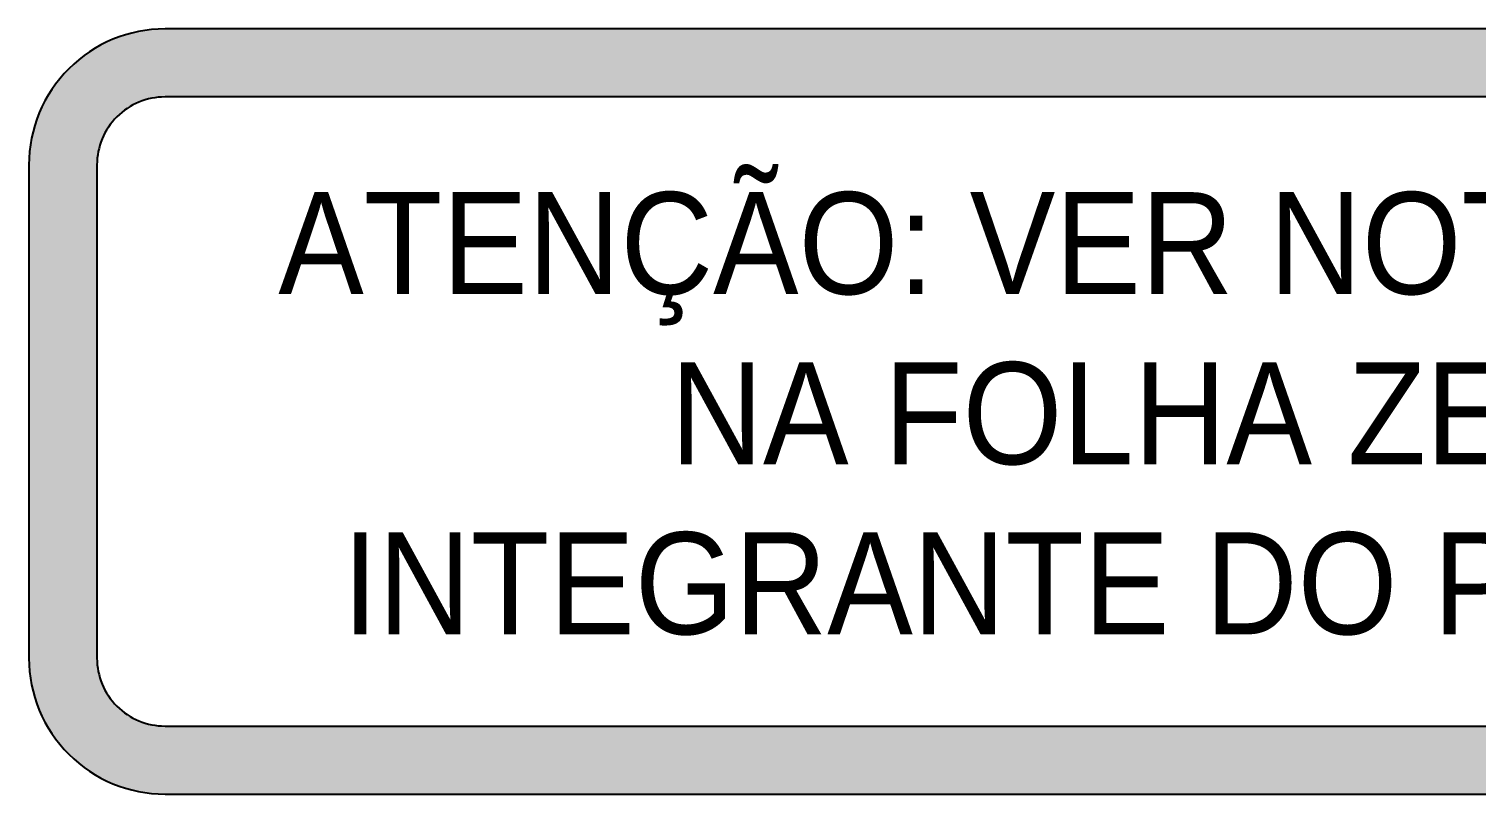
# Model space of a CAD drawing. Header units: millimetres. Extents: x -2368 to 4502, y -2283 to 2217.
# Drawn here: x 3639.2 to 3993.7, y -1294.7 to -1107.2 of the extents above; entities that cross this region are included whole.
import ezdxf

# ---------------------------------------------------------------- set-up
doc = ezdxf.new("R2010")
doc.units = ezdxf.units.MM
doc.header["$LTSCALE"] = 50
for name, color, linetype in [('F-DET_LINHA', 1, 'Continuous'), ('F-HACHURA-DET', 1, 'Continuous'), ('F-TEXTO-CYAN', 4, 'Continuous')]:
    doc.layers.add(name, color=color, linetype=linetype)
doc.styles.add('100-RL-R080', font='arial.ttf', dxfattribs={"width": 0.9, "height": 20})

msp = doc.modelspace()

# ---------------------------------------------------------------- hatches: boundary and pattern name
at = {"layer": 'F-HACHURA-DET'}
h = msp.add_hatch(color=253, dxfattribs=at)
h.paths.add_polyline_path([(3639.195, -1261.407, 0.4142136), (3672.529, -1294.74), (4372.529, -1294.74, 0.4142136), (4405.862, -1261.407), (4405.862, -1140.576, 0.4142136), (4372.529, -1107.243), (3672.529, -1107.243, 0.4142136), (3639.195, -1140.576)])
h.paths.add_polyline_path([(3655.862, -1140.576, -0.4142136), (3672.529, -1123.909), (4372.529, -1123.909, -0.4142136), (4389.195, -1140.576), (4389.195, -1261.407, -0.4142136), (4372.529, -1278.073), (3672.529, -1278.073, -0.4142136), (3655.862, -1261.407)], flags=16)
h.paths.add_polyline_path([(3694.762, -1275.308), (4372.762, -1275.308), (4372.762, -1133.704), (3694.762, -1133.704)], flags=8)

# ---------------------------------------------------------------- linework, layer by layer
at = {"layer": 'F-DET_LINHA'}
for points in [[(3672.529, -1294.74), (4372.529, -1294.74, 0.4142136), (4405.862, -1261.407), (4405.862, -1140.576, 0.4142136), (4372.529, -1107.243), (3672.529, -1107.243, 0.4142136), (3639.195, -1140.576), (3639.195, -1261.407, 0.4142136)], [(3672.529, -1278.073), (4372.529, -1278.073, 0.4142136), (4389.195, -1261.407), (4389.195, -1140.576, 0.4142136), (4372.529, -1123.909), (3672.529, -1123.909, 0.4142136), (3655.862, -1140.576), (3655.862, -1261.407, 0.4142136)]]:
    msp.add_lwpolyline(points, format="xyb", close=True, dxfattribs=at)

# ---------------------------------------------------------------- texts
at = {"layer": 'F-TEXTO-CYAN', "insert": (4032.964, -1201.59), "char_height": 25, "attachment_point": 5, "style": '100-RL-R080'}
msp.add_mtext_dynamic_manual_height_columns('ATENÇÃO: VER NOTAS E ESPECIFICAÇÕES NA FOLHA ZERO QUE É PARTE INTEGRANTE DO PROJETO ESTRUTURAL', width=668.09553, gutter_width=12.5, heights=[0], dxfattribs=at)

doc.saveas('drawing.dxf')
